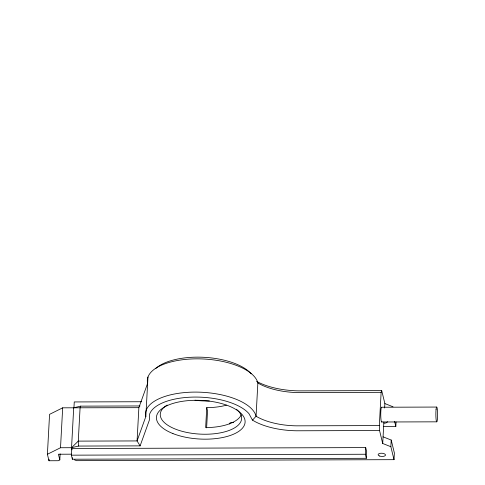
<?xml version="1.0" encoding="UTF-8"?>
<svg xmlns="http://www.w3.org/2000/svg" width="485" height="485" viewBox="0 0 485 485"><rect width="100%" height="100%" fill="white"/><g stroke="black" fill="none" stroke-linecap="round" stroke-linejoin="round"><path stroke-width="0.73" d="M60.14 453.881L59.813 459.907L58.176 460.72L48.985 460.75L47.403 454.269L49.567 414.354L62.68 407.824L138.874 407.667L147.628 383.314A55.502 24.159 3.1 0 1 196.807 358.839A55.502 24.159 3.1 0 1 257.862 382.968A47.227 20.552 3.1 0 0 298.451 392.571L381.131 392.316L381.707 390.607L298.893 390.868A50.919 22.165 3.1 0 1 257.826 382.01L256.559 381.307M48.985 460.75L49.07 459.246M47.403 454.269L60.516 447.74L62.68 407.824M71.38 455.166L71.738 448.516L365.696 447.594L366.684 451.644L366.327 458.301L72.368 459.222L71.38 455.166L365.332 454.251L366.327 458.301M73.938 407.861L74.26 401.944L141.687 401.738M72.368 459.222L72.447 457.743M138.874 407.667L137.067 440.932L140.11 445.873L78.491 446.061L71.544 447.703L60.516 447.74M140.007 405.957L80.655 406.145L73.702 407.788L71.544 447.703L78.279 441.114L137.067 440.932L145.827 416.579L147.974 377.021M226.386 405.181A40.734 17.727 3.1 0 1 206.743 407.636L205.664 427.594A40.734 17.727 3.1 0 0 241.245 414.887M206.616 427.879L207.538 410.874L206.743 407.636M257.862 382.968L256.062 416.233L252.497 420.168L255.662 421.926A50.919 22.165 3.1 0 0 296.729 430.783L379.543 430.522L382.707 443.49L390.849 446.709L394.02 459.671L76.545 460.665L74.508 459.859M365.332 454.251L365.696 447.594M379.543 430.522L379.325 425.581L381.131 392.316M382.707 443.49L383.871 422.053M384.629 408.006L384.872 403.575L381.707 390.607M390.849 446.709L391.213 440.053L383.071 436.833M394.02 459.671L394.378 453.014L391.213 440.053M383.738 426.442L395.821 426.406L396.063 421.968M80.655 406.145L80.08 407.855L78.279 441.114L78.491 446.061M140.11 445.873L149.338 420.21L149.671 414.02A51.768 22.534 3.1 0 1 195.225 397.063A51.768 22.534 3.1 0 1 248.993 413.711L252.497 420.168M381.531 407.236L436.645 407.06M381.695 421.998L436.815 421.829M379.325 425.581L296.65 425.836A47.227 20.552 3.1 0 1 256.062 416.233A55.502 24.159 3.1 0 0 195.006 392.098A55.502 24.159 3.1 0 0 145.827 416.579M71.653 454.19L58.424 454.233L59.813 459.907M384.872 403.575L393.014 406.788M394.59 421.362L395.821 426.406M71.738 448.516L72.071 449.868M236.359 409.225A40.734 17.727 3.1 0 1 226.198 431.432A40.734 17.727 3.1 0 1 173.333 428.231A40.734 17.727 3.1 0 1 167.161 405.036M209.356 400.95A40.734 17.727 3.1 0 1 195 400.228M229.381 424.017A3.698 1.613 3.1 0 1 233.624 422.441M381.919 421.617A7.402 0.867 89.8 0 1 380.749 415.136A7.402 0.867 89.8 0 1 381.756 407.351M387.285 421.568A3.698 1.613 3.1 0 1 384.005 423.199M155.637 368.618A51.768 22.534 3.1 0 1 204.149 357.318A51.768 22.534 3.1 0 1 251.151 373.796M436.057 409.595A7.402 0.867 89.8 0 0 436.585 421.707A7.402 0.867 89.8 0 0 437.543 412.032A7.402 0.867 89.8 0 0 436.057 409.595M379.488 455.997A3.698 1.613 3.1 0 0 385.46 455.251A3.698 1.613 3.1 0 0 380.476 453.281A3.698 1.613 3.1 0 0 379.488 455.997M172.945 433.578A44.402 19.327 3.1 0 0 244.585 424.636A44.402 19.327 3.1 0 0 184.767 400.986A44.402 19.327 3.1 0 0 172.945 433.578"/></g></svg>
